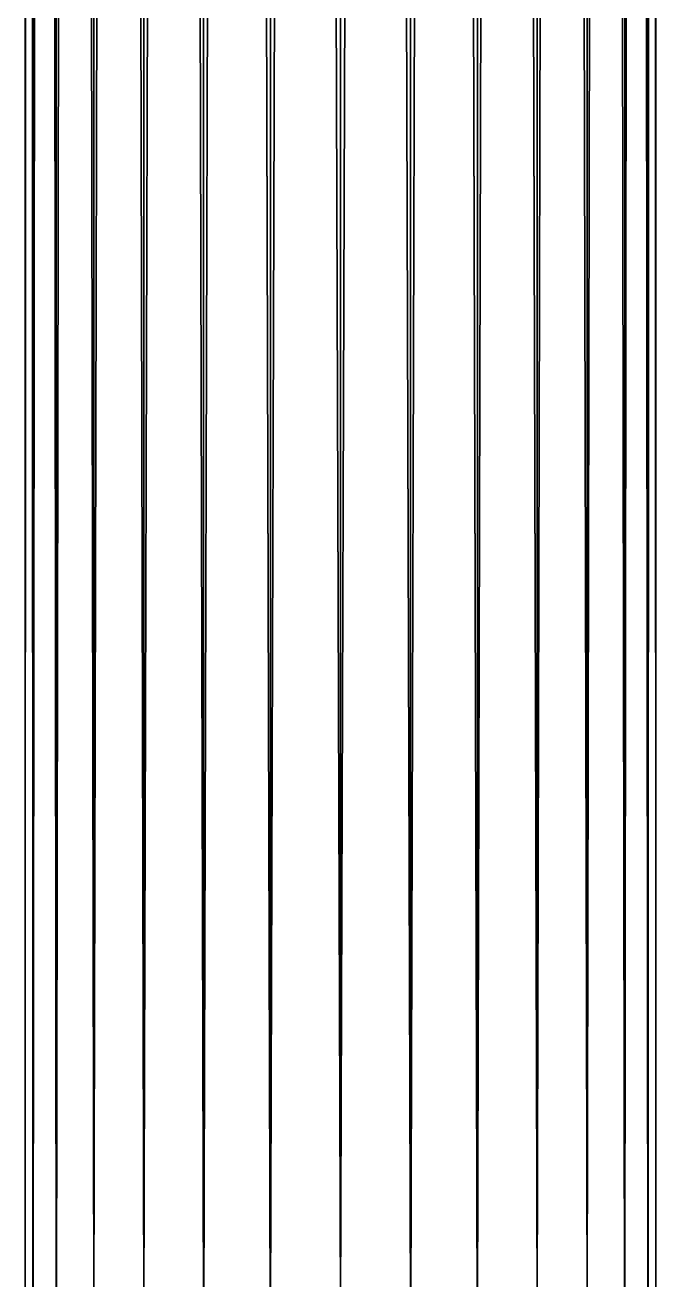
# Model space of a CAD drawing. Header units: millimetres. Extents: x 3500 to 25050, y 1500 to 19500.
# Drawn here: x 22915.8 to 23084.2, y 13540.3 to 13875 of the extents above; entities that cross this region are included whole.
import ezdxf

# ---------------------------------------------------------------- set-up
doc = ezdxf.new("R2010")
doc.units = ezdxf.units.MM
doc.layers.add('3D-PIPE-P-1011', color=7, linetype='Continuous', true_color=0xf26b21)

msp = doc.modelspace()

# ---------------------------------------------------------------- meshes
at = {"layer": '3D-PIPE-P-1011'}
mesh = msp.add_polyface(dxfattribs=at)
corners = [(22915.85, 13525, 4100), (22915.85, 19500, 4100), (22917.96, 13525, 4081.27), (22917.96, 19500, 4081.27), (22924.18, 13525, 4063.49), (22924.18, 19500, 4063.49), (22934.21, 13525, 4047.53), (22934.21, 19500, 4047.53), (22947.53, 13525, 4034.21), (22947.53, 19500, 4034.21), (22963.49, 13525, 4024.18), (22963.49, 19500, 4024.18), (22981.28, 13525, 4017.96), (22981.28, 19500, 4017.96), (23000, 13525, 4015.85), (23000, 19500, 4015.85), (23018.72, 13525, 4017.96), (23018.72, 19500, 4017.96), (23036.51, 13525, 4024.18), (23036.51, 19500, 4024.18), (23052.47, 13525, 4034.21), (23052.47, 19500, 4034.21), (23065.79, 13525, 4047.53), (23065.79, 19500, 4047.53), (23075.82, 13525, 4063.49), (23075.82, 19500, 4063.49), (23082.04, 13525, 4081.27), (23082.04, 19500, 4081.27), (23084.15, 13525, 4100), (23084.15, 19500, 4100), (23082.04, 13525, 4118.73), (23082.04, 19500, 4118.73), (23075.82, 13525, 4136.51), (23075.82, 19500, 4136.51), (23065.79, 13525, 4152.47), (23065.79, 19500, 4152.47), (23052.47, 13525, 4165.79), (23052.47, 19500, 4165.79), (23036.51, 13525, 4175.82), (23036.51, 19500, 4175.82), (23018.72, 13525, 4182.04), (23018.72, 19500, 4182.04), (23000, 13525, 4184.15), (23000, 19500, 4184.15), (22981.28, 13525, 4182.04), (22981.28, 19500, 4182.04), (22963.49, 13525, 4175.82), (22963.49, 19500, 4175.82), (22947.53, 13525, 4165.79), (22947.53, 19500, 4165.79), (22934.21, 13525, 4152.47), (22934.21, 19500, 4152.47), (22924.18, 13525, 4136.51), (22924.18, 19500, 4136.51), (22917.96, 13525, 4118.73), (22917.96, 19500, 4118.73)]
mesh.append_faces([[corners[k] for k in face] for face in [(0, 1, 2), (1, 3, 2), (2, 3, 4), (3, 5, 4), (4, 5, 6), (5, 7, 6), (6, 7, 8), (7, 9, 8), (8, 9, 10), (9, 11, 10), (10, 11, 12), (11, 13, 12), (12, 13, 14), (13, 15, 14), (14, 15, 16), (15, 17, 16), (16, 17, 18), (17, 19, 18), (18, 19, 20), (19, 21, 20), (20, 21, 22), (21, 23, 22), (22, 23, 24), (23, 25, 24), (24, 25, 26), (25, 27, 26), (26, 27, 28), (27, 29, 28), (28, 29, 30), (29, 31, 30), (30, 31, 32), (31, 33, 32), (32, 33, 34), (33, 35, 34), (34, 35, 36), (35, 37, 36), (36, 37, 38), (37, 39, 38), (38, 39, 40), (39, 41, 40), (40, 41, 42), (41, 43, 42), (42, 43, 44), (43, 45, 44), (44, 45, 46), (45, 47, 46), (46, 47, 48), (47, 49, 48), (48, 49, 50), (49, 51, 50), (50, 51, 52), (51, 53, 52), (52, 53, 54), (53, 55, 54), (54, 55, 0), (55, 1, 0), (2, 4, 0), (0, 4, 54), (54, 4, 52), (4, 6, 52), (52, 6, 50), (50, 6, 48), (48, 6, 46), (46, 6, 44), (6, 8, 44), (8, 10, 44), (10, 12, 44), (12, 14, 44), (44, 14, 42), (42, 14, 40), (40, 14, 38), (38, 14, 36), (36, 14, 34), (34, 14, 32), (32, 14, 30), (30, 14, 28), (28, 14, 26), (14, 16, 26), (16, 18, 26), (18, 20, 26), (20, 22, 26), (24, 26, 22), (55, 53, 1), (1, 53, 3), (3, 53, 5), (5, 53, 7), (53, 51, 7), (51, 49, 7), (49, 47, 7), (47, 45, 7), (7, 45, 9), (9, 45, 11), (11, 45, 13), (13, 45, 15), (45, 43, 15), (43, 41, 15), (41, 39, 15), (39, 37, 15), (37, 35, 15), (35, 33, 15), (33, 31, 15), (31, 29, 15), (29, 27, 15), (15, 27, 17), (17, 27, 19), (19, 27, 21), (21, 27, 23), (25, 23, 27)]])

doc.saveas('drawing.dxf')
